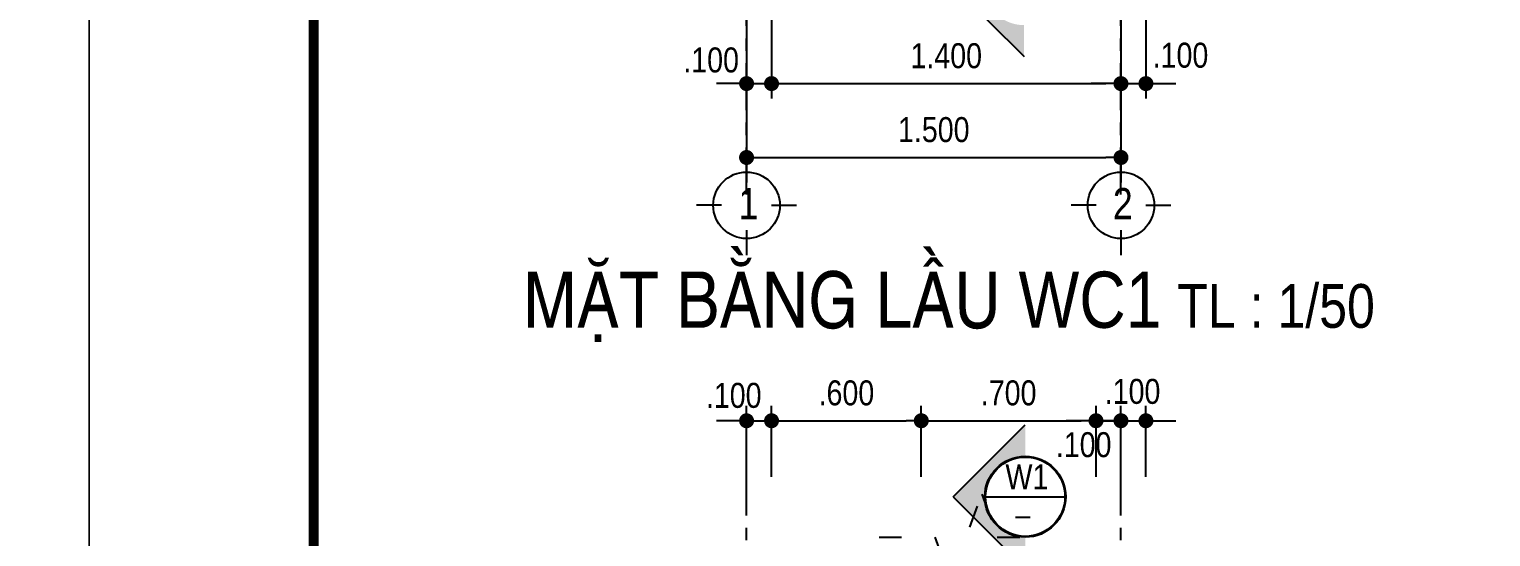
# Model space of a CAD drawing. Header units: millimetres. Extents: x 120 to 288, y 58 to 216.
# Drawn here: x 161.27 to 172.98, y 98.09 to 102.16 of the extents above; entities that cross this region are included whole.
import ezdxf

# ---------------------------------------------------------------- set-up
doc = ezdxf.new("R2010")
doc.units = ezdxf.units.MM
doc.header["$LTSCALE"] = 0.3
doc.header["$MEASUREMENT"] = 0
doc.linetypes.add('ACAD_ISO03W100', pattern=[30, 12, -18])
doc.linetypes.add('CENTER', pattern=[2, 1.25, -0.25, 0.25, -0.25])
doc.layers.get('0').update_dxf_attribs({"linetype": 'CONTINUOUS', "lineweight": 13})
doc.layers.get('DEFPOINTS').update_dxf_attribs({"linetype": 'CONTINUOUS', "lineweight": 13})
for name, color, linetype in [('CHU', 3, 'CONTINUOUS'), ('HATCH', 8, 'CONTINUOUS'), ('LAYER 1', 1, 'CONTINUOUS'), ('LAYER 7', 7, 'CONTINUOUS'), ('LAYER1', 1, 'CONTINUOUS'), ('LAYER7', 7, 'CONTINUOUS'), ('THAY', 4, 'CONTINUOUS')]:
    doc.layers.add(name, color=color, linetype=linetype)
doc.styles.add('HELVE-KT', font='vhelvcn.TTF')
doc.dimstyles.new('1-50', dxfattribs={"dimtxt": 0.2, "dimasz": 0.12, "dimexe": 0.12, "dimexo": 0.2, "dimgap": 0.12, "dimtad": 1, "dimdec": 3, "dimlfac": 0.5, "dimzin": 4, "dimdsep": 46, "dimtxsty": 'HELVE-KT', "dimblk1": 'DOT', "dimblk2": 'DOT', "dimsah": 1, "dimcen": -0.18, "dimadec": 3, "dimazin": 0, "dimtfac": 1, "dimtdec": 3, "dimtmove": 2, "dimatfit": 3, "dimldrblk": 'DOT', "dimfxl": 0, "dimtolj": 1, "dimtzin": 4, "dimarcsym": 0})

# ---------------------------------------------------------------- blocks, each defined once
blk = doc.blocks.new('_DOT')
at = {"color": 0, "linetype": 'ByBlock'}
blk.add_line((-0.5, 0), (-1, 0), dxfattribs=at)
at = {"color": 0, "linetype": 'ByBlock', "const_width": 0.5}
blk.add_lwpolyline([(-0.25, 0, 1), (0.25, 0, 1)], format="xyb", close=True, dxfattribs=at)
blk = doc.blocks.new('*D445')
at = {"layer": 'DEFPOINTS', "color": 0, "lineweight": -2, "ltscale": 5}
for p in [(167.217, 99.021), (167.017, 98.372), (167.217, 98.372)]:
    blk.add_point(p, dxfattribs=at)
at = {"layer": 'LAYER 1', "color": 0, "lineweight": -2, "ltscale": 5}
for p, q in [((167.017, 98.572), (167.017, 99.141)), ((167.217, 98.572), (167.217, 99.141)), ((166.897, 99.021), (166.777, 99.021)), ((167.017, 99.021), (167.217, 99.021)), ((167.337, 99.021), (167.457, 99.021))]:
    blk.add_line(p, q, dxfattribs=at)
at = {"layer": 'LAYER 1', "color": 0, "lineweight": -2, "ltscale": 5, "xscale": 0.12, "yscale": 0.12, "zscale": 0.12}
blk.add_blockref('_DOT', (167.017, 99.021), dxfattribs=at)
at = {"layer": 'LAYER 1', "color": 0, "lineweight": -2, "ltscale": 5, "xscale": 0.12, "yscale": 0.12, "zscale": 0.12, "rotation": 180}
blk.add_blockref('_DOT', (167.217, 99.021), dxfattribs=at)
at = {"layer": 'LAYER 1', "color": 0, "ltscale": 5, "insert": (166.914, 99.223), "char_height": 0.2, "attachment_point": 5, "style": 'HELVE-KT'}
blk.add_mtext('\\A1;.100', dxfattribs=at)
blk = doc.blocks.new('*D449')
at = {"layer": 'DEFPOINTS', "color": 0, "lineweight": -2, "ltscale": 5}
for p in [(168.417, 99.021), (167.217, 98.372), (168.417, 98.372)]:
    blk.add_point(p, dxfattribs=at)
at = {"layer": 'LAYER 1', "color": 0, "lineweight": -2, "ltscale": 5}
for p, q in [((167.217, 98.572), (167.217, 99.141)), ((168.417, 98.572), (168.417, 99.141)), ((167.337, 99.021), (168.297, 99.021))]:
    blk.add_line(p, q, dxfattribs=at)
at = {"layer": 'LAYER 1', "color": 0, "lineweight": -2, "ltscale": 5, "xscale": 0.12, "yscale": 0.12, "zscale": 0.12, "rotation": 180}
blk.add_blockref('_DOT', (167.217, 99.021), dxfattribs=at)
at = {"layer": 'LAYER 1', "color": 0, "lineweight": -2, "ltscale": 5, "xscale": 0.12, "yscale": 0.12, "zscale": 0.12}
blk.add_blockref('_DOT', (168.417, 99.021), dxfattribs=at)
at = {"layer": 'LAYER 1', "color": 0, "ltscale": 5, "insert": (167.817, 99.243), "char_height": 0.2, "attachment_point": 5, "style": 'HELVE-KT'}
blk.add_mtext('\\A1;.600', dxfattribs=at)
blk = doc.blocks.new('*D450')
at = {"layer": 'DEFPOINTS', "color": 0, "lineweight": -2, "ltscale": 5}
for p in [(169.817, 99.021), (168.417, 98.372), (169.817, 98.372)]:
    blk.add_point(p, dxfattribs=at)
at = {"layer": 'LAYER 1', "color": 0, "lineweight": -2, "ltscale": 5}
for p, q in [((168.417, 98.572), (168.417, 99.141)), ((169.817, 98.572), (169.817, 99.141)), ((168.537, 99.021), (169.697, 99.021))]:
    blk.add_line(p, q, dxfattribs=at)
at = {"layer": 'LAYER 1', "color": 0, "lineweight": -2, "ltscale": 5, "xscale": 0.12, "yscale": 0.12, "zscale": 0.12, "rotation": 180}
blk.add_blockref('_DOT', (168.417, 99.021), dxfattribs=at)
at = {"layer": 'LAYER 1', "color": 0, "lineweight": -2, "ltscale": 5, "xscale": 0.12, "yscale": 0.12, "zscale": 0.12}
blk.add_blockref('_DOT', (169.817, 99.021), dxfattribs=at)
at = {"layer": 'LAYER 1', "color": 0, "ltscale": 5, "insert": (169.117, 99.243), "char_height": 0.2, "attachment_point": 5, "style": 'HELVE-KT'}
blk.add_mtext('\\A1;.700', dxfattribs=at)
blk = doc.blocks.new('*D451')
at = {"layer": 'DEFPOINTS', "color": 0, "lineweight": -2, "ltscale": 5}
for p in [(170.017, 99.021), (169.817, 98.372), (170.017, 98.372)]:
    blk.add_point(p, dxfattribs=at)
at = {"layer": 'LAYER 1', "color": 0, "lineweight": -2, "ltscale": 5}
for p, q in [((169.817, 98.572), (169.817, 99.141)), ((170.017, 98.572), (170.017, 99.141)), ((169.697, 99.021), (169.577, 99.021)), ((169.817, 99.021), (170.017, 99.021)), ((170.137, 99.021), (170.257, 99.021))]:
    blk.add_line(p, q, dxfattribs=at)
at = {"layer": 'LAYER 1', "color": 0, "lineweight": -2, "ltscale": 5, "xscale": 0.12, "yscale": 0.12, "zscale": 0.12}
blk.add_blockref('_DOT', (169.817, 99.021), dxfattribs=at)
at = {"layer": 'LAYER 1', "color": 0, "lineweight": -2, "ltscale": 5, "xscale": 0.12, "yscale": 0.12, "zscale": 0.12, "rotation": 180}
blk.add_blockref('_DOT', (170.017, 99.021), dxfattribs=at)
at = {"layer": 'LAYER 1', "color": 0, "ltscale": 5, "insert": (169.718, 98.828), "char_height": 0.2, "attachment_point": 5, "style": 'HELVE-KT'}
blk.add_mtext('\\A1;.100', dxfattribs=at)
blk = doc.blocks.new('*D452')
at = {"layer": 'DEFPOINTS', "color": 0, "lineweight": -2, "ltscale": 5}
for p in [(170.217, 99.021), (170.017, 98.372), (170.217, 98.372)]:
    blk.add_point(p, dxfattribs=at)
at = {"layer": 'LAYER 1', "color": 0, "lineweight": -2, "ltscale": 5}
for p, q in [((170.017, 98.572), (170.017, 99.141)), ((170.217, 98.572), (170.217, 99.141)), ((169.897, 99.021), (169.777, 99.021)), ((170.017, 99.021), (170.217, 99.021)), ((170.337, 99.021), (170.457, 99.021))]:
    blk.add_line(p, q, dxfattribs=at)
at = {"layer": 'LAYER 1', "color": 0, "lineweight": -2, "ltscale": 5, "xscale": 0.12, "yscale": 0.12, "zscale": 0.12}
blk.add_blockref('_DOT', (170.017, 99.021), dxfattribs=at)
at = {"layer": 'LAYER 1', "color": 0, "lineweight": -2, "ltscale": 5, "xscale": 0.12, "yscale": 0.12, "zscale": 0.12, "rotation": 180}
blk.add_blockref('_DOT', (170.217, 99.021), dxfattribs=at)
at = {"layer": 'LAYER 1', "color": 0, "ltscale": 5, "insert": (170.11, 99.255), "char_height": 0.2, "attachment_point": 5, "style": 'HELVE-KT'}
blk.add_mtext('\\A1;.100', dxfattribs=at)
blk = doc.blocks.new('*D175')
at = {"layer": 'DEFPOINTS', "color": 0, "lineweight": -2, "ltscale": 5}
for p in [(167.017, 102.268), (170.017, 102.268), (170.017, 101.13)]:
    blk.add_point(p, dxfattribs=at)
at = {"layer": 'LAYER 1', "color": 0, "lineweight": -2, "ltscale": 5}
for p, q in [((167.017, 102.068), (167.017, 101.01)), ((170.017, 102.068), (170.017, 101.01)), ((167.137, 101.13), (169.897, 101.13))]:
    blk.add_line(p, q, dxfattribs=at)
at = {"layer": 'LAYER 1', "color": 0, "lineweight": -2, "ltscale": 5, "xscale": 0.12, "yscale": 0.12, "zscale": 0.12, "rotation": 180}
blk.add_blockref('_DOT', (167.017, 101.13), dxfattribs=at)
at = {"layer": 'LAYER 1', "color": 0, "lineweight": -2, "ltscale": 5, "xscale": 0.12, "yscale": 0.12, "zscale": 0.12}
blk.add_blockref('_DOT', (170.017, 101.13), dxfattribs=at)
at = {"layer": 'LAYER 1', "color": 0, "ltscale": 5, "insert": (168.517, 101.352), "char_height": 0.2, "attachment_point": 5, "style": 'HELVE-KT'}
blk.add_mtext('\\A1;1.500', dxfattribs=at)
blk = doc.blocks.new('*D183')
at = {"layer": 'DEFPOINTS', "color": 0, "lineweight": -2, "ltscale": 5}
for p in [(167.017, 102.514), (167.217, 102.514), (167.217, 101.722)]:
    blk.add_point(p, dxfattribs=at)
at = {"layer": 'LAYER 1', "color": 0, "lineweight": -2, "ltscale": 5}
for p, q in [((167.017, 102.314), (167.017, 101.602)), ((167.217, 102.314), (167.217, 101.602)), ((166.897, 101.722), (166.777, 101.722)), ((167.017, 101.722), (167.217, 101.722)), ((167.337, 101.722), (167.457, 101.722))]:
    blk.add_line(p, q, dxfattribs=at)
at = {"layer": 'LAYER 1', "color": 0, "lineweight": -2, "ltscale": 5, "xscale": 0.12, "yscale": 0.12, "zscale": 0.12}
blk.add_blockref('_DOT', (167.017, 101.722), dxfattribs=at)
at = {"layer": 'LAYER 1', "color": 0, "lineweight": -2, "ltscale": 5, "xscale": 0.12, "yscale": 0.12, "zscale": 0.12, "rotation": 180}
blk.add_blockref('_DOT', (167.217, 101.722), dxfattribs=at)
at = {"layer": 'LAYER 1', "color": 0, "ltscale": 5, "insert": (166.733, 101.91), "char_height": 0.2, "attachment_point": 5, "style": 'HELVE-KT'}
blk.add_mtext('\\A1;.100', dxfattribs=at)
blk = doc.blocks.new('*D184')
at = {"layer": 'DEFPOINTS', "color": 0, "lineweight": -2, "ltscale": 5}
for p in [(167.217, 102.514), (170.017, 102.514), (170.017, 101.722)]:
    blk.add_point(p, dxfattribs=at)
at = {"layer": 'LAYER 1', "color": 0, "lineweight": -2, "ltscale": 5}
for p, q in [((167.217, 102.314), (167.217, 101.602)), ((170.017, 102.314), (170.017, 101.602)), ((167.337, 101.722), (169.897, 101.722))]:
    blk.add_line(p, q, dxfattribs=at)
at = {"layer": 'LAYER 1', "color": 0, "lineweight": -2, "ltscale": 5, "xscale": 0.12, "yscale": 0.12, "zscale": 0.12, "rotation": 180}
blk.add_blockref('_DOT', (167.217, 101.722), dxfattribs=at)
at = {"layer": 'LAYER 1', "color": 0, "lineweight": -2, "ltscale": 5, "xscale": 0.12, "yscale": 0.12, "zscale": 0.12}
blk.add_blockref('_DOT', (170.017, 101.722), dxfattribs=at)
at = {"layer": 'LAYER 1', "color": 0, "ltscale": 5, "insert": (168.617, 101.944), "char_height": 0.2, "attachment_point": 5, "style": 'HELVE-KT'}
blk.add_mtext('\\A1;1.400', dxfattribs=at)
blk = doc.blocks.new('*D185')
at = {"layer": 'DEFPOINTS', "color": 0, "lineweight": -2, "ltscale": 5}
for p in [(170.017, 102.514), (170.217, 102.514), (170.217, 101.722)]:
    blk.add_point(p, dxfattribs=at)
at = {"layer": 'LAYER 1', "color": 0, "lineweight": -2, "ltscale": 5}
for p, q in [((170.017, 102.314), (170.017, 101.602)), ((170.217, 102.314), (170.217, 101.602)), ((169.897, 101.722), (169.777, 101.722)), ((170.017, 101.722), (170.217, 101.722)), ((170.337, 101.722), (170.457, 101.722))]:
    blk.add_line(p, q, dxfattribs=at)
at = {"layer": 'LAYER 1', "color": 0, "lineweight": -2, "ltscale": 5, "xscale": 0.12, "yscale": 0.12, "zscale": 0.12}
blk.add_blockref('_DOT', (170.017, 101.722), dxfattribs=at)
at = {"layer": 'LAYER 1', "color": 0, "lineweight": -2, "ltscale": 5, "xscale": 0.12, "yscale": 0.12, "zscale": 0.12, "rotation": 180}
blk.add_blockref('_DOT', (170.217, 101.722), dxfattribs=at)
at = {"layer": 'LAYER 1', "color": 0, "ltscale": 5, "insert": (170.494, 101.948), "char_height": 0.2, "attachment_point": 5, "style": 'HELVE-KT'}
blk.add_mtext('\\A1;.100', dxfattribs=at)

msp = doc.modelspace()

# ---------------------------------------------------------------- hatches: boundary and pattern name
at = {"layer": 'THAY', "linetype": 'Continuous', "ltscale": 1000}
for points in [[(169.24073, 101.93779), (169.24073, 102.19012, -1), (169.24073, 102.8386), (169.24073, 103.09094), (168.66415, 102.51436)], [(169.25031, 97.83599), (169.25031, 98.08832, -1), (169.25031, 98.7368), (169.25031, 98.98914), (168.67373, 98.41256)]]:
    msp.add_hatch(color=256, dxfattribs=at).paths.add_polyline_path(points)

# ---------------------------------------------------------------- linework, layer by layer
at = {"layer": 'CHU'}
for points in [[(167.01704, 101.13029), (167.01704, 100.93029)], [(170.01704, 101.13029), (170.01704, 100.93029)], [(166.81704, 100.74695), (166.61704, 100.74695)], [(167.21704, 100.74695), (167.41704, 100.74695)], [(169.81704, 100.74695), (169.61704, 100.74695)], [(170.21704, 100.74695), (170.41704, 100.74695)], [(167.01704, 100.54695), (167.01704, 100.34695)], [(170.01704, 100.54695), (170.01704, 100.34695)]]:
    msp.add_lwpolyline(points, dxfattribs=at)
for centre in [(167.01704, 100.74695), (170.01704, 100.74695)]:
    msp.add_circle(centre, 0.26667, dxfattribs=at)
at = {"layer": 'DEFPOINTS', "linetype": 'Continuous', "ltscale": 0.08}
for points in [[(119.74885, 87.74536), (161.74885, 87.74536), (161.74885, 117.44536), (119.74885, 117.44536)], [(161.74885, 87.74536), (203.74885, 87.74536), (203.74885, 117.44536), (161.74885, 117.44536)]]:
    msp.add_lwpolyline(points, close=True, dxfattribs=at)
at = {"layer": 'HATCH', "linetype": 'CENTER'}
for points in [[(167.01704, 100.83435), (167.01704, 109.49654)], [(170.01704, 100.83435), (170.01704, 109.49654)], [(167.01704, 90.16331), (167.01704, 98.8255)], [(170.01704, 90.16331), (170.01704, 98.8255)]]:
    msp.add_lwpolyline(points, dxfattribs=at)
at = {"layer": 'LAYER 7', "linetype": 'ACAD_ISO03W100', "ltscale": 0.05}
msp.add_lwpolyline([(168.07839, 98.08832), (168.52634, 98.08832), (168.65134, 97.74489), (168.90134, 98.43176), (169.02634, 98.08832), (169.47428, 98.08832)], dxfattribs=at)
at = {"layer": 'LAYER7', "linetype": 'Continuous', "const_width": 0.08}
msp.add_lwpolyline([(202.74885, 116.48282), (163.54885, 116.48282), (163.54885, 88.70791), (202.74885, 88.70791)], close=True, dxfattribs=at)
at = {"layer": 'THAY', "linetype": 'Continuous', "ltscale": 1000}
for points in [[(168.66415, 102.51436), (169.24073, 101.93779)], [(168.67373, 98.41256), (169.25031, 98.98914)], [(168.67373, 98.41256), (169.25031, 97.83599)], [(168.93279, 98.41256), (169.56783, 98.41256)]]:
    msp.add_lwpolyline(points, dxfattribs=at)
for radius in [0.32424, 0.31752]:
    msp.add_circle((169.25031, 98.41256), radius, dxfattribs=at)

# ---------------------------------------------------------------- texts
at = {"layer": 'LAYER 1', "linetype": 'Continuous', "ltscale": 0.4, "insert": (165.2273, 100.21575), "char_height": 0.2, "width": 10.8090428, "attachment_point": 1, "style": 'HELVE-KT'}
msp.add_mtext('{\\H2.25x;MAËT BAÈNG LAÀU WC1}  {\\H1.75x;TL : 1/50}', dxfattribs=at)
at = {"layer": 'LAYER 1', "ltscale": 1000, "insert": (169.17318, 98.4704), "char_height": 0.18, "width": 3.5586, "attachment_point": 1, "style": 'HELVE-KT'}
msp.add_mtext('_', dxfattribs=at)
at = {"layer": 'LAYER1', "linetype": 'Continuous', "ltscale": 0.05, "char_height": 0.25, "width": 13.0973333, "attachment_point": 1, "style": 'HELVE-KT'}
for s, insert in [('1', (166.95186, 100.8855)), ('2', (169.95186, 100.8855))]:
    msp.add_mtext(s, dxfattribs=dict(at, insert=insert))
at = {"layer": 'LAYER1', "ltscale": 1000, "insert": (169.09155, 98.67141), "char_height": 0.2, "width": 3.5586, "attachment_point": 1, "style": 'HELVE-KT'}
msp.add_mtext('W1', dxfattribs=at)

# ---------------------------------------------------------------- dimensions: what is measured, and where the dimension line sits
at = {"layer": 'LAYER 1', "ltscale": 5}
for base, p1, p2, picture, middle in [((167.21704, 101.72175), (167.01704, 102.51436), (167.21704, 102.51436), '*D183', (166.73257, 101.91009)), ((170.21704, 101.72175), (170.01704, 102.51436), (170.21704, 102.51436), '*D185', (170.49442, 101.94825)), ((167.21704, 99.02106), (167.01704, 98.37164), (167.21704, 98.37164), '*D445', (166.91356, 99.22284)), ((170.21704, 99.02106), (170.01704, 98.37164), (170.21704, 98.37164), '*D452', (170.11043, 99.25481)), ((170.01704, 99.02106), (169.81704, 98.37164), (170.01704, 98.37164), '*D451', (169.71815, 98.8283))]:
    dim = msp.add_linear_dim(base=base, p1=p1, p2=p2, dimstyle='1-50', dxfattribs=at)
    dim.commit()
    dim.dimension.update_dxf_attribs({"geometry": picture, "text_midpoint": middle, "dimtype": 160})
for base, p1, p2, picture, middle in [((170.01704, 101.72175), (167.21704, 102.51436), (170.01704, 102.51436), '*D184', (168.61704, 101.94388)), ((168.41704, 99.02106), (167.21704, 98.37164), (168.41704, 98.37164), '*D449', (167.81704, 99.24319)), ((169.81704, 99.02106), (168.41704, 98.37164), (169.81704, 98.37164), '*D450', (169.11704, 99.24319))]:
    dim = msp.add_linear_dim(base=base, p1=p1, p2=p2, dimstyle='1-50', dxfattribs=at)
    dim.commit()
    dim.dimension.update_dxf_attribs({"geometry": picture, "text_midpoint": middle})
dim = msp.add_linear_dim(base=(170.01704, 101.13029), p1=(167.01704, 102.26768), p2=(170.01704, 102.26768), angle=180, dimstyle='1-50', dxfattribs=at)
dim.commit()
dim.dimension.update_dxf_attribs({"geometry": '*D175', "text_midpoint": (168.51704, 101.35242)})

doc.saveas('drawing.dxf')
